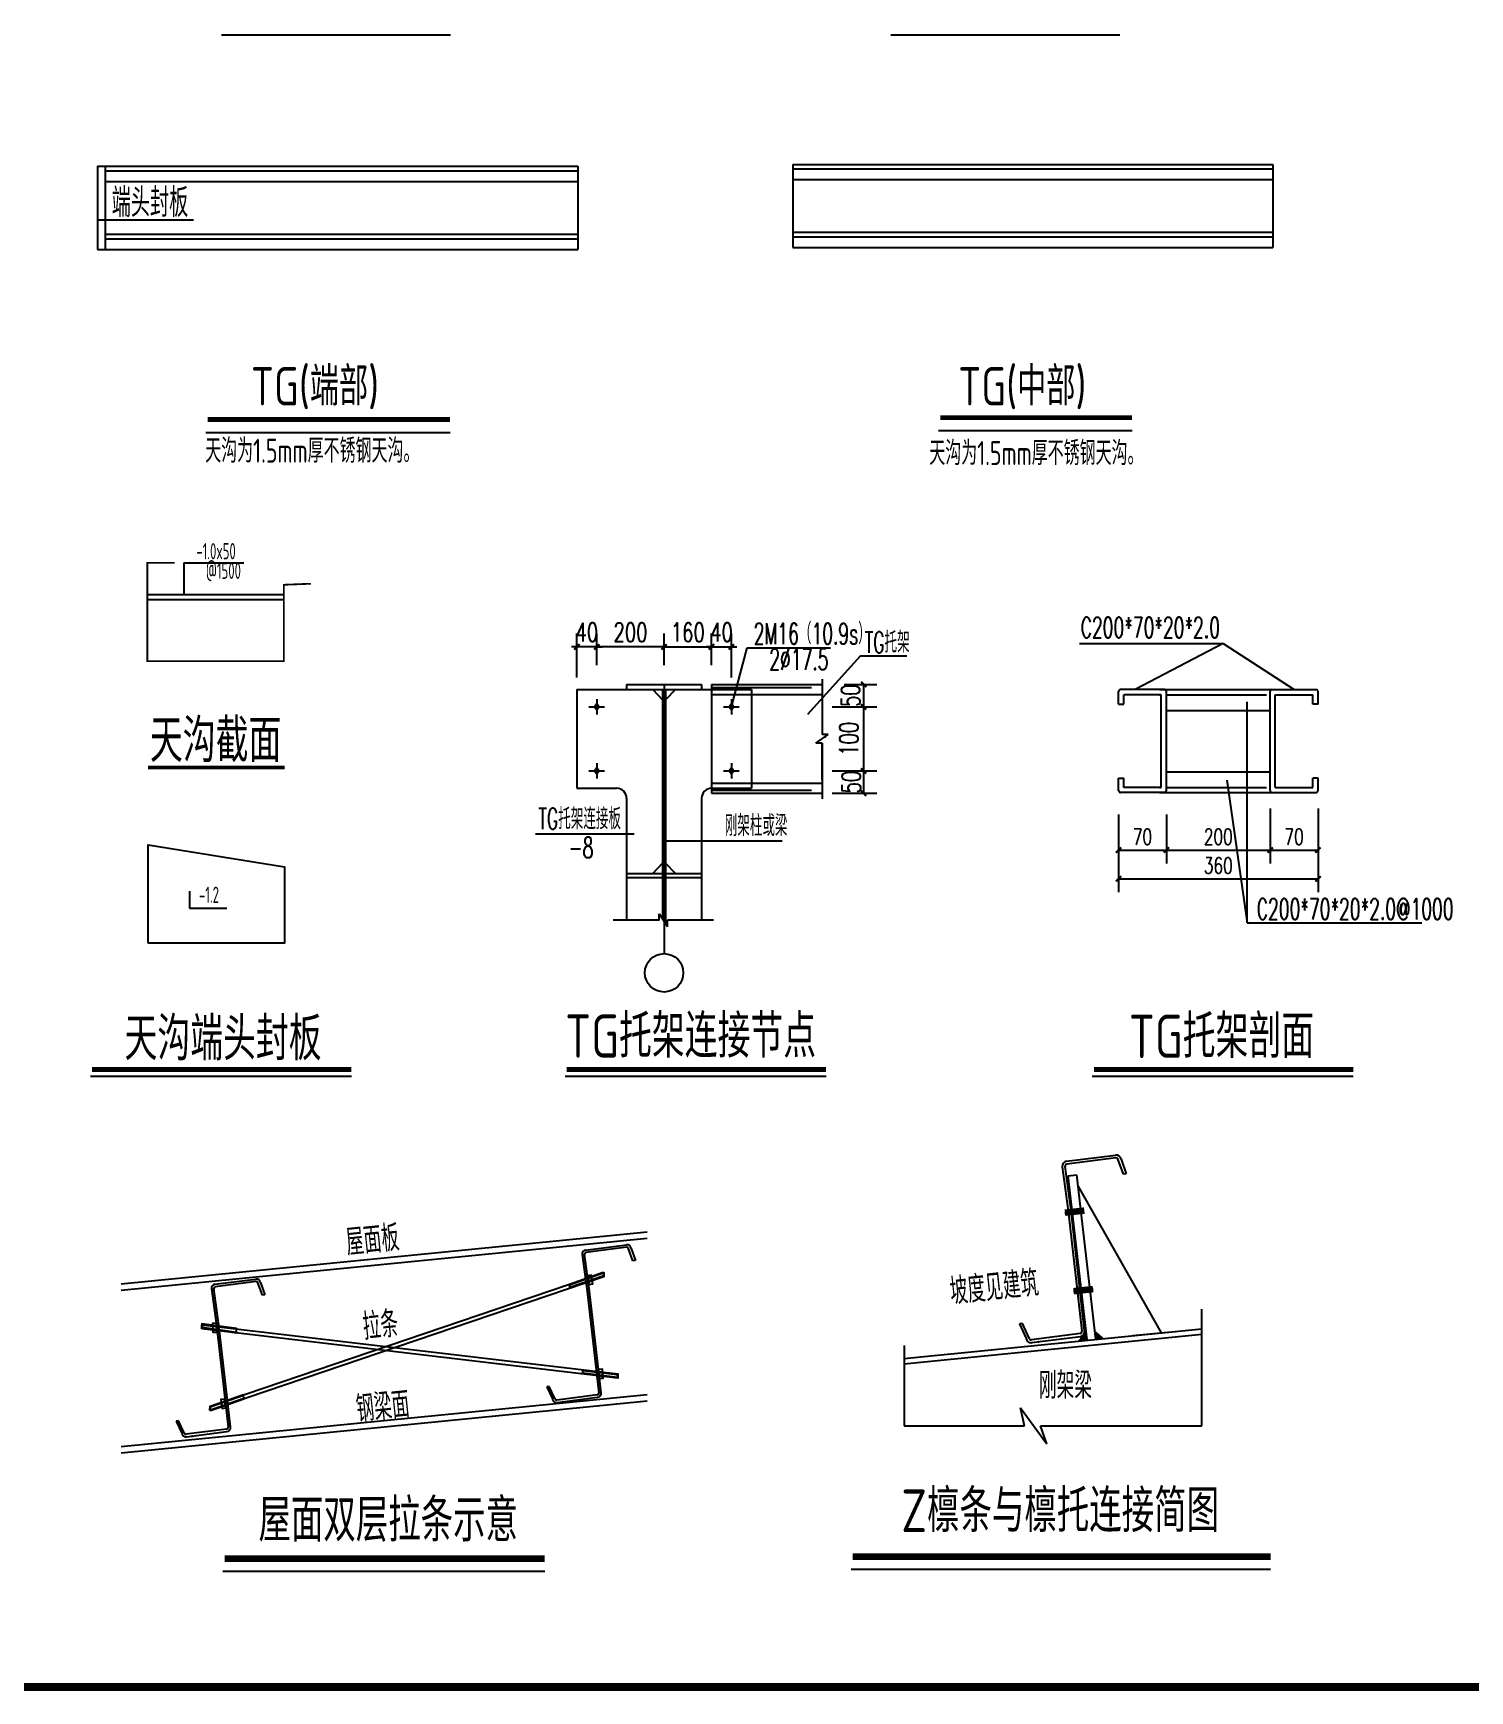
# Model space of a CAD drawing. Extents: x 2025205 to 2402328, y -557483 to 329036.
# Drawn here: x 2106551 to 2133483, y -66921 to -35858 of the extents above; entities that cross this region are included whole.
import ezdxf
from ezdxf.enums import TextEntityAlignment as Align

# ---------------------------------------------------------------- set-up
doc = ezdxf.new("R2010")
doc.units = 0
doc.header["$LTSCALE"] = 1500
doc.header["$MEASUREMENT"] = 0
doc.linetypes.add('DASH', pattern=[0.35, 0.25, -0.1])
for name, color, linetype in [('11', 3, 'Continuous'), ('ADIM', 3, 'Continuous'), ('AXIS', 3, 'Continuous'), ('BIAOZHU', 4, 'Continuous'), ('DIM1', 3, 'Continuous'), ('GJ', 4, 'Continuous'), ('GRIDDIM', 253, 'Continuous'), ('INTEGRATED', 51, 'Continuous'), ('LT', 4, 'Continuous'), ('PUB_DIM', 3, 'Continuous'), ('PUB_TITLE', 4, 'Continuous'), ('TEXT', 7, 'Continuous'), ('THIN', 7, 'Continuous'), ('尺寸线', 7, 'Continuous'), ('支撑', 130, 'Continuous'), ('文字', 7, 'Continuous'), ('标注', 7, 'Continuous'), ('结构', 7, 'Continuous')]:
    doc.layers.add(name, color=color, linetype=linetype)
doc.layers.add('PUB_WINDW', color=7, linetype='Continuous', plot=False)
doc.layers.add('轮廓线', color=3, linetype='Continuous', lineweight=9)
doc.styles.add('_HZTXT', font='txt.shx', dxfattribs={"width": 0.8, "bigfont": 'hztxt.shx'})
doc.styles.add('_TCH_DIM_T3', font='SIMPLEX.shx', dxfattribs={"width": 0.705882, "bigfont": 'GBCBIG.shx'})
doc.styles.get("Standard").update_dxf_attribs({"font": 'TSSDENG', "width": 0.7, "bigfont": 'TSSDCHN'})
doc.styles.add('TSSD_DIMENSION', font='tssdeng.shx', dxfattribs={"width": 0.8, "bigfont": 'tssdchn.shx'})
doc.styles.add('TSSD_NORM', font='romans.shx', dxfattribs={"width": 0.7, "bigfont": 'hzdx.shx'})
doc.styles.add('TSSD_REIN', font='TSSDENG', dxfattribs={"width": 0.8, "bigfont": 'TSSDCHN'})
doc.dimstyles.new('_TCH_ARCH&&100', dxfattribs={"dimtxt": 297.5, "dimasz": 100, "dimexe": 250, "dimexo": 300, "dimgap": 100, "dimtad": 1, "dimdec": 0, "dimzin": 0, "dimdsep": 46, "dimtxsty": '_TCH_DIM_T3', "dimblk": 'ARCHTICK', "dimcen": 0.09, "dimclrt": 7, "dimazin": 2, "dimtfac": 1, "dimtdec": 0, "dimtix": 1, "dimtmove": 2, "dimatfit": 3, "dimfxl": 1, "dimtolj": 1, "dimtzin": 0, "dimarcsym": 0})

# ---------------------------------------------------------------- blocks, each defined once
blk = doc.blocks.new('_ArchTick')
at = {"color": 0, "linetype": 'ByBlock', "const_width": 0.4}
blk.add_lwpolyline([(-0.5, -0.5), (0.5, 0.5)], dxfattribs=at)
blk = doc.blocks.new('*D251')
at = {"layer": 'Defpoints', "color": 0, "transparency": 16777216}
for p in [(2121169, -48482), (2121169, -49682), (2122119, -49682)]:
    blk.add_point(p, dxfattribs=at)
at = {"layer": 'PUB_DIM', "color": 0, "lineweight": -2, "transparency": 16777216}
for p, q in [((2121529, -48482), (2122369, -48482)), ((2122119, -48482), (2122119, -49682)), ((2121529, -49682), (2122369, -49682))]:
    blk.add_line(p, q, dxfattribs=at)
at = {"layer": 'PUB_DIM', "color": 0, "lineweight": -2, "transparency": 16777216, "xscale": 100, "yscale": 100, "zscale": 100}
for p, rotation in [((2122119, -48482), 90), ((2122119, -49682), 270)]:
    blk.add_blockref('_ArchTick', p, dxfattribs=dict(at, rotation=rotation))
at = {"layer": 'PUB_DIM', "color": 7, "transparency": 16777216, "insert": (2121844, -49082), "char_height": 350, "attachment_point": 5, "rotation": 90, "style": '_TCH_DIM_T3'}
blk.add_mtext('\\A1;100', dxfattribs=at)
blk = doc.blocks.new('*D252')
at = {"layer": 'Defpoints', "color": 0, "transparency": 16777216}
for p in [(2121169, -49682), (2121169, -50102), (2122119, -50102)]:
    blk.add_point(p, dxfattribs=at)
at = {"layer": 'PUB_DIM', "color": 0, "lineweight": -2, "transparency": 16777216}
for p, q in [((2121529, -49682), (2122369, -49682)), ((2122119, -49682), (2122119, -50102)), ((2121529, -50102), (2122369, -50102))]:
    blk.add_line(p, q, dxfattribs=at)
at = {"layer": 'PUB_DIM', "color": 0, "lineweight": -2, "transparency": 16777216, "xscale": 100, "yscale": 100, "zscale": 100}
for p, rotation in [((2122119, -49682), 90), ((2122119, -50102), 270)]:
    blk.add_blockref('_ArchTick', p, dxfattribs=dict(at, rotation=rotation))
at = {"layer": 'PUB_DIM', "color": 7, "transparency": 16777216, "insert": (2121888, -49892), "char_height": 350, "attachment_point": 5, "rotation": 90, "style": '_TCH_DIM_T3'}
blk.add_mtext('\\A1;50', dxfattribs=at)
blk = doc.blocks.new('*D253')
at = {"layer": 'Defpoints', "color": 0, "transparency": 16777216}
for p in [(2121393, -48062), (2121169, -48482), (2122119, -48482)]:
    blk.add_point(p, dxfattribs=at)
at = {"layer": 'PUB_DIM', "color": 0, "lineweight": -2, "transparency": 16777216}
for p, q in [((2121753, -48062), (2122369, -48062)), ((2122119, -48062), (2122119, -48482)), ((2121529, -48482), (2122369, -48482))]:
    blk.add_line(p, q, dxfattribs=at)
at = {"layer": 'PUB_DIM', "color": 0, "lineweight": -2, "transparency": 16777216, "xscale": 100, "yscale": 100, "zscale": 100}
for p, rotation in [((2122119, -48062), 90), ((2122119, -48482), 270)]:
    blk.add_blockref('_ArchTick', p, dxfattribs=dict(at, rotation=rotation))
at = {"layer": 'PUB_DIM', "color": 7, "transparency": 16777216, "insert": (2121874, -48272), "char_height": 350, "attachment_point": 5, "rotation": 90, "style": '_TCH_DIM_T3'}
blk.add_mtext('\\A1;50', dxfattribs=at)
blk = doc.blocks.new('*D254')
at = {"layer": 'Defpoints', "color": 0, "transparency": 16777216}
for p in [(2117117, -47359), (2117117, -48062), (2118379, -48062)]:
    blk.add_point(p, dxfattribs=at)
at = {"layer": 'PUB_DIM', "color": 0, "lineweight": -2, "transparency": 16777216}
for p, q in [((2117117, -47702), (2117117, -47109)), ((2118379, -47702), (2118379, -47109)), ((2118379, -47359), (2117117, -47359))]:
    blk.add_line(p, q, dxfattribs=at)
at = {"layer": 'PUB_DIM', "color": 0, "lineweight": -2, "transparency": 16777216, "xscale": 100, "yscale": 100, "zscale": 100, "rotation": 180}
blk.add_blockref('_ArchTick', (2117117, -47359), dxfattribs=at)
at = {"layer": 'PUB_DIM', "color": 0, "lineweight": -2, "transparency": 16777216, "xscale": 100, "yscale": 100, "zscale": 100}
blk.add_blockref('_ArchTick', (2118379, -47359), dxfattribs=at)
at = {"layer": 'PUB_DIM', "color": 7, "transparency": 16777216, "insert": (2117748, -47084), "char_height": 350, "attachment_point": 5, "style": '_TCH_DIM_T3'}
blk.add_mtext('\\A1;200', dxfattribs=at)
blk = doc.blocks.new('*D255')
at = {"layer": 'Defpoints', "color": 0, "transparency": 16777216}
for p in [(2119268, -47359), (2118379, -48062), (2119268, -48062)]:
    blk.add_point(p, dxfattribs=at)
at = {"layer": 'PUB_DIM', "color": 0, "lineweight": -2, "transparency": 16777216}
for p, q in [((2118379, -47702), (2118379, -47109)), ((2119268, -47702), (2119268, -47109)), ((2118379, -47359), (2119268, -47359))]:
    blk.add_line(p, q, dxfattribs=at)
at = {"layer": 'PUB_DIM', "color": 0, "lineweight": -2, "transparency": 16777216, "xscale": 100, "yscale": 100, "zscale": 100, "rotation": 180}
blk.add_blockref('_ArchTick', (2118379, -47359), dxfattribs=at)
at = {"layer": 'PUB_DIM', "color": 0, "lineweight": -2, "transparency": 16777216, "xscale": 100, "yscale": 100, "zscale": 100}
blk.add_blockref('_ArchTick', (2119268, -47359), dxfattribs=at)
at = {"layer": 'PUB_DIM', "color": 7, "transparency": 16777216, "insert": (2118823, -47084), "char_height": 350, "attachment_point": 5, "style": '_TCH_DIM_T3'}
blk.add_mtext('\\A1;160', dxfattribs=at)
blk = doc.blocks.new('*D229')
at = {"layer": 'Defpoints', "color": 0, "transparency": 16777216}
for p in [(2119641, -47358), (2119268, -48062), (2119641, -48295)]:
    blk.add_point(p, dxfattribs=at)
at = {"layer": 'PUB_DIM', "color": 0, "lineweight": -2, "transparency": 16777216}
for p, q in [((2119268, -47702), (2119268, -47108)), ((2119641, -47935), (2119641, -47108)), ((2119268, -47358), (2119168, -47358)), ((2119268, -47358), (2119641, -47358)), ((2119641, -47358), (2119741, -47358))]:
    blk.add_line(p, q, dxfattribs=at)
at = {"layer": 'PUB_DIM', "color": 0, "lineweight": -2, "transparency": 16777216, "xscale": 100, "yscale": 100, "zscale": 100}
blk.add_blockref('_ArchTick', (2119268, -47358), dxfattribs=at)
at = {"layer": 'PUB_DIM', "color": 0, "lineweight": -2, "transparency": 16777216, "xscale": 100, "yscale": 100, "zscale": 100, "rotation": 180}
blk.add_blockref('_ArchTick', (2119641, -47358), dxfattribs=at)
at = {"layer": 'PUB_DIM', "color": 7, "transparency": 16777216, "insert": (2119455, -47083), "char_height": 350, "attachment_point": 5, "style": '_TCH_DIM_T3'}
blk.add_mtext('\\A1;40', dxfattribs=at)
blk = doc.blocks.new('*D230')
at = {"layer": 'Defpoints', "color": 0, "transparency": 16777216}
for p in [(2116743, -47358), (2117117, -48062), (2116743, -48295)]:
    blk.add_point(p, dxfattribs=at)
at = {"layer": 'PUB_DIM', "color": 0, "lineweight": -2, "transparency": 16777216}
for p, q in [((2116743, -47935), (2116743, -47108)), ((2117117, -47702), (2117117, -47108)), ((2116743, -47358), (2116643, -47358)), ((2117117, -47358), (2116743, -47358)), ((2117117, -47358), (2117217, -47358))]:
    blk.add_line(p, q, dxfattribs=at)
at = {"layer": 'PUB_DIM', "color": 0, "lineweight": -2, "transparency": 16777216, "xscale": 100, "yscale": 100, "zscale": 100}
blk.add_blockref('_ArchTick', (2116743, -47358), dxfattribs=at)
at = {"layer": 'PUB_DIM', "color": 0, "lineweight": -2, "transparency": 16777216, "xscale": 100, "yscale": 100, "zscale": 100, "rotation": 180}
blk.add_blockref('_ArchTick', (2117117, -47358), dxfattribs=at)
at = {"layer": 'PUB_DIM', "color": 7, "transparency": 16777216, "insert": (2116930, -47083), "char_height": 350, "attachment_point": 5, "style": '_TCH_DIM_T3'}
blk.add_mtext('\\A1;40', dxfattribs=at)
blk = doc.blocks.new('*D231')
at = {"layer": 'Defpoints', "color": 0, "transparency": 16777216}
for p in [(2126897, -50202), (2127795, -50202), (2127795, -51166)]:
    blk.add_point(p, dxfattribs=at)
at = {"layer": 'PUB_DIM', "color": 0, "lineweight": -2, "transparency": 16777216}
for p, q in [((2126897, -50502), (2126897, -51416)), ((2127795, -50502), (2127795, -51416)), ((2126897, -51166), (2127795, -51166))]:
    blk.add_line(p, q, dxfattribs=at)
at = {"layer": 'PUB_DIM', "color": 0, "lineweight": -2, "transparency": 16777216, "xscale": 100, "yscale": 100, "zscale": 100, "rotation": 180}
blk.add_blockref('_ArchTick', (2126897, -51166), dxfattribs=at)
at = {"layer": 'PUB_DIM', "color": 0, "lineweight": -2, "transparency": 16777216, "xscale": 100, "yscale": 100, "zscale": 100}
blk.add_blockref('_ArchTick', (2127795, -51166), dxfattribs=at)
at = {"layer": 'PUB_DIM', "color": 7, "transparency": 16777216, "insert": (2127346, -50917), "char_height": 297.5, "attachment_point": 5, "style": '_TCH_DIM_T3'}
blk.add_mtext('\\A1;70', dxfattribs=at)
blk = doc.blocks.new('*D232')
at = {"layer": 'Defpoints', "color": 0, "transparency": 16777216}
for p in [(2126897, -50202), (2130637, -50089), (2130637, -51705)]:
    blk.add_point(p, dxfattribs=at)
at = {"layer": 'PUB_DIM', "color": 0, "lineweight": -2, "transparency": 16777216}
for p, q in [((2126897, -50502), (2126897, -51955)), ((2130637, -50389), (2130637, -51955)), ((2126897, -51705), (2130637, -51705))]:
    blk.add_line(p, q, dxfattribs=at)
at = {"layer": 'PUB_DIM', "color": 0, "lineweight": -2, "transparency": 16777216, "xscale": 100, "yscale": 100, "zscale": 100, "rotation": 180}
blk.add_blockref('_ArchTick', (2126897, -51705), dxfattribs=at)
at = {"layer": 'PUB_DIM', "color": 0, "lineweight": -2, "transparency": 16777216, "xscale": 100, "yscale": 100, "zscale": 100}
blk.add_blockref('_ArchTick', (2130637, -51705), dxfattribs=at)
at = {"layer": 'PUB_DIM', "color": 7, "transparency": 16777216, "insert": (2128767, -51457), "char_height": 297.5, "attachment_point": 5, "style": '_TCH_DIM_T3'}
blk.add_mtext('\\A1;360', dxfattribs=at)
blk = doc.blocks.new('*D233')
at = {"layer": 'Defpoints', "color": 0, "transparency": 16777216}
for p in [(2129739, -50089), (2130637, -50089), (2130637, -51166)]:
    blk.add_point(p, dxfattribs=at)
at = {"layer": 'PUB_DIM', "color": 0, "lineweight": -2, "transparency": 16777216}
for p, q in [((2129739, -50389), (2129739, -51416)), ((2130637, -50389), (2130637, -51416)), ((2129739, -51166), (2130637, -51166))]:
    blk.add_line(p, q, dxfattribs=at)
at = {"layer": 'PUB_DIM', "color": 0, "lineweight": -2, "transparency": 16777216, "xscale": 100, "yscale": 100, "zscale": 100, "rotation": 180}
blk.add_blockref('_ArchTick', (2129739, -51166), dxfattribs=at)
at = {"layer": 'PUB_DIM', "color": 0, "lineweight": -2, "transparency": 16777216, "xscale": 100, "yscale": 100, "zscale": 100}
blk.add_blockref('_ArchTick', (2130637, -51166), dxfattribs=at)
at = {"layer": 'PUB_DIM', "color": 7, "transparency": 16777216, "insert": (2130188, -50917), "char_height": 297.5, "attachment_point": 5, "style": '_TCH_DIM_T3'}
blk.add_mtext('\\A1;70', dxfattribs=at)
blk = doc.blocks.new('*D234')
at = {"layer": 'Defpoints', "color": 0, "transparency": 16777216}
for p in [(2127795, -50202), (2129739, -50089), (2129739, -51166)]:
    blk.add_point(p, dxfattribs=at)
at = {"layer": 'PUB_DIM', "color": 0, "lineweight": -2, "transparency": 16777216}
for p, q in [((2127795, -50502), (2127795, -51416)), ((2129739, -50389), (2129739, -51416)), ((2127795, -51166), (2129739, -51166))]:
    blk.add_line(p, q, dxfattribs=at)
at = {"layer": 'PUB_DIM', "color": 0, "lineweight": -2, "transparency": 16777216, "xscale": 100, "yscale": 100, "zscale": 100, "rotation": 180}
blk.add_blockref('_ArchTick', (2127795, -51166), dxfattribs=at)
at = {"layer": 'PUB_DIM', "color": 0, "lineweight": -2, "transparency": 16777216, "xscale": 100, "yscale": 100, "zscale": 100}
blk.add_blockref('_ArchTick', (2129739, -51166), dxfattribs=at)
at = {"layer": 'PUB_DIM', "color": 7, "transparency": 16777216, "insert": (2128767, -50917), "char_height": 297.5, "attachment_point": 5, "style": '_TCH_DIM_T3'}
blk.add_mtext('\\A1;200', dxfattribs=at)

msp = doc.modelspace()

# ---------------------------------------------------------------- linework, layer by layer
for p, q in [((2107759.6, -38352.9), (2116759.2, -38352.9)), ((2107759.6, -38352.9), (2107759.6, -39909.7)), ((2107902.2, -38352.9), (2107902.2, -39909.7)), ((2107902.2, -38438.4), (2116759.2, -38438.4)), ((2116759.2, -38352.9), (2116759.2, -39909.7)), ((2120792.2, -38316.9), (2129791.8, -38316.9)), ((2120792.2, -38316.9), (2120792.2, -39873.7)), ((2120792.2, -38402.4), (2129791.8, -38402.4)), ((2129791.8, -38316.9), (2129791.8, -39873.7)), ((2107902.2, -38638), (2116759.2, -38638)), ((2120792.2, -38602), (2129791.8, -38602)), ((2107759.6, -39357.2), (2109555, -39357.2)), ((2107902.2, -39624.6), (2116759.2, -39624.6)), ((2107902.2, -39710.2), (2116759.2, -39710.2)), ((2120792.2, -39588.6), (2129791.8, -39588.6)), ((2120792.2, -39674.2), (2129791.8, -39674.2)), ((2107759.6, -39909.7), (2116759.2, -39909.7)), ((2120792.2, -39873.7), (2129791.8, -39873.7)), ((2109375.3, -45780.7), (2109375.3, -46382)), ((2118350.9, -50991.5), (2120593.1, -50991.5))]:
    msp.add_line(p, q)
at = {"color": 0, "linetype": 'Continuous', "ltscale": 50}
msp.add_line((2109375.3, -45780.7), (2110502.9, -45780.7), dxfattribs=at)
at = {"linetype": 'ByBlock'}
for p, q in [((2109480.2, -51934.8), (2109480.2, -52253.9)), ((2109480.2, -52253.9), (2110179.5, -52253.9))]:
    msp.add_line(p, q, dxfattribs=at)
at = {"color": 0}
msp.add_line((2126134.1, -57457), (2127695.8, -60212.5), dxfattribs=at)
at = {"color": 7, "linetype": 'ByBlock'}
msp.add_line((2127167.8, -60265.3), (2127816.1, -60200.5), dxfattribs=at)
at = {"const_width": 33.7}
msp.add_lwpolyline([(2111756.8, -46175.3), (2111249.8, -46194.9), (2111249.8, -47626.4), (2108691.4, -47626.4), (2108691.4, -45783), (2109204.4, -45783)], dxfattribs=at)
msp.add_lwpolyline([(2108707, -52910.4), (2108707, -51066.9), (2111265.4, -51478.8), (2111265.4, -52910.4), (2108707, -52910.4)])
at = {"layer": '11', "color": 7}
for p, q in [((2109790.1, -43339), (2114368.2, -43339)), ((2123524.9, -43306.3), (2127152.3, -43306.3)), ((2107623.7, -55403.6), (2112517.4, -55403.6)), ((2116521.7, -55403.6), (2121415.4, -55403.6)), ((2126402.8, -55403.6), (2131296.6, -55403.6)), ((2110106.8, -64680.6), (2116140.9, -64680.6)), ((2121883.6, -64641.8), (2129746.5, -64641.8))]:
    msp.add_line(p, q, dxfattribs=at)
for points, const_width in [([(2109822.8, -43097), (2114368.2, -43097)], 90), ([(2123557.6, -43064.3), (2127152.3, -43064.3)], 90), ([(2107656.4, -55277.8), (2112517.4, -55277.8)], 90), ([(2116554.4, -55277.8), (2121415.4, -55277.8)], 90), ([(2126435.5, -55277.8), (2131296.6, -55277.8)], 90), ([(2110138.6, -64445.4), (2116140.9, -64445.4)], 127.9), ([(2121915.4, -64406.7), (2129746.5, -64406.7)], 127.9)]:
    msp.add_lwpolyline(points, dxfattribs=dict(at, const_width=const_width))
at = {"layer": 'ADIM'}
for p, q in [((2122056.4, -47532.8), (2121064, -48623.7)), ((2122926.3, -47532.8), (2122056.4, -47532.8)), ((2117116.6, -48339.5), (2117116.6, -48624.3)), ((2119641.2, -48339.5), (2119641.2, -48624.3)), ((2116970.5, -48481.9), (2117262.6, -48481.9)), ((2119495.1, -48481.9), (2119787.2, -48481.9)), ((2116970.5, -49681.7), (2117262.6, -49681.7)), ((2117116.6, -49539.3), (2117116.6, -49824.1)), ((2119495.1, -49681.7), (2119787.2, -49681.7)), ((2119641.2, -49539.3), (2119641.2, -49824.1)), ((2117819.4, -50869.7), (2115970.8, -50869.7)), ((2118378.9, -52725.8), (2118378.9, -53106.8))]:
    msp.add_line(p, q, dxfattribs=at)
msp.add_circle((2118378.9, -53466.8), 360, dxfattribs=at)
at = {"layer": 'AXIS', "ltscale": 5}
msp.add_line((2118378.9, -48062), (2118378.9, -53090.8), dxfattribs=at)
at = {"layer": 'DIM1', "color": 7}
for p, q in [((2128457.8, -61954.7), (2128457.8, -59772.3)), ((2122876.1, -60449.3), (2122876.1, -61954.7)), ((2125060.4, -61616), (2125550, -62293.4)), ((2125135.7, -61954.7), (2125060.4, -61616)), ((2122876.1, -61954.7), (2125135.7, -61954.7)), ((2125437, -61954.7), (2128457.8, -61954.7)), ((2125550, -62293.4), (2125437, -61954.7))]:
    msp.add_line(p, q, dxfattribs=at)
for points in [[(2126288.6, -60184.2), (2126310.4, -60353.4), (2126120.9, -60377.7)], [(2126440.4, -60155.1), (2126463, -60331.6), (2126619.9, -60311.5)]]:
    msp.add_solid(points, dxfattribs=at)
at = {"layer": 'GJ', "color": 7}
for p, q in [((2125954.2, -57273.3), (2126110.6, -57253.2)), ((2126308.9, -60342.2), (2125954.2, -57273.3)), ((2126110.6, -57253.2), (2126465.7, -60332.8)), ((2108199.5, -59293.2), (2118062.8, -58320.7)), ((2108199.5, -59413.4), (2118062.8, -58440.8)), ((2122876.1, -60694.5), (2128457.8, -60136.3)), ((2122876.1, -60793.2), (2128457.8, -60235.1)), ((2108199.5, -62341.6), (2118062.8, -61369.1)), ((2108199.5, -62461.8), (2118062.8, -61489.3))]:
    msp.add_line(p, q, dxfattribs=at)
at = {"layer": 'GRIDDIM', "const_width": 67.5}
msp.add_lwpolyline([(2108704.9, -49618.4), (2111266.9, -49618.4)], dxfattribs=at)
at = {"layer": 'INTEGRATED'}
for points in [[(2109865.4, -61665), (2109866.5, -61586.3), (2117247.1, -59084.9), (2117246, -59163.6)], [(2109713.1, -60139.4), (2109714.2, -60060.7), (2117512.7, -60982.7), (2117511.7, -61061.4)]]:
    msp.add_lwpolyline(points, close=True, dxfattribs=at)
at = {"layer": 'INTEGRATED', "color": 150}
for points in [[(2117234.9, -59077.7), (2117249.1, -59155.1), (2116616.4, -59377), (2116602.2, -59299.5)], [(2117237.2, -59090.6), (2117246.7, -59142.2), (2116614, -59364.1), (2116604.6, -59312.4)], [(2116941, -59146.9), (2116970.9, -59309.8), (2117043.6, -59296.5), (2117013.7, -59133.6)], [(2110364.3, -60210.5), (2110361.4, -60131.9), (2109715.9, -60042.7), (2109718.8, -60121.4)], [(2110363.8, -60197.4), (2110361.9, -60145), (2109716.4, -60055.8), (2109718.3, -60108.3)], [(2109993.4, -60198.9), (2109987.3, -60033.4), (2109913.4, -60036.1), (2109919.5, -60201.6)], [(2117500, -60983.1), (2117504.3, -61061.7), (2116856.5, -60981.6), (2116852.2, -60903)], [(2117500.8, -60996.2), (2117503.6, -61048.6), (2116855.8, -60968.5), (2116852.9, -60916.1)], [(2117150.9, -60898.7), (2117159.8, -61064.1), (2117233.6, -61060.1), (2117224.7, -60894.7)], [(2110503.4, -61449.6), (2110491.9, -61371.7), (2109866.5, -61591.5), (2109878, -61669.3)], [(2110501.4, -61436.6), (2110493.8, -61384.7), (2109868.4, -61604.4), (2109876.1, -61656.4)], [(2110164.6, -61616.9), (2110140.5, -61453), (2110067.4, -61463.7), (2110091.5, -61627.6)]]:
    msp.add_lwpolyline(points, close=True, dxfattribs=at)
at = {"layer": 'LT'}
for p, q in [((2125843.5, -57101.2), (2125956.1, -57927.3)), ((2126010.4, -57917.6), (2125898.2, -57094.2)), ((2125923, -56998.3), (2126841.7, -56881.3)), ((2126848.7, -56936), (2125930, -57053.1)), ((2126987.8, -57241.5), (2126889.9, -56967.8)), ((2126944.6, -56960.8), (2127042.5, -57234.4)), ((2127042.5, -57234.4), (2126987.8, -57241.5)), ((2125956.1, -57927.3), (2126207.4, -60183.9)), ((2126262.2, -60176.9), (2126010.8, -57920.2)), ((2116907.8, -58661.3), (2117673.4, -58563.8)), ((2117679.2, -58609.4), (2116913.7, -58706.9)), ((2117795.2, -58863.9), (2117713.5, -58635.9)), ((2117759.2, -58630), (2117840.8, -58858.1)), ((2116841.5, -58747.1), (2116935.4, -59435.4)), ((2116980.7, -59427.4), (2116887.1, -58741.2)), ((2117840.8, -58858.1), (2117795.2, -58863.9)), ((2109959.9, -59303.7), (2110725.5, -59206.2)), ((2110731.4, -59251.8), (2109965.8, -59349.3)), ((2110847.3, -59506.3), (2110765.7, -59278.3)), ((2110811.3, -59272.5), (2110892.9, -59500.5)), ((2109893.7, -59389.5), (2109987.5, -60077.8)), ((2110032.8, -60069.8), (2109939.3, -59383.6)), ((2110892.9, -59500.5), (2110847.3, -59506.3)), ((2116935.4, -59435.4), (2117152.4, -61340.2)), ((2117198, -61334.3), (2116981, -59429.6)), ((2109987.5, -60077.8), (2110204.6, -61982.6)), ((2110250.2, -61976.7), (2110033.1, -60072)), ((2125096.5, -60036.7), (2125041.8, -60043.7)), ((2125041.8, -60043.7), (2125167.6, -60317.3)), ((2125222.4, -60310.3), (2125096.5, -60036.7)), ((2126175.6, -60225.1), (2125263.5, -60342.1)), ((2125270.6, -60396.8), (2126182.7, -60279.8)), ((2116226.7, -61217.5), (2116181.1, -61223.3)), ((2116181.1, -61223.3), (2116285.9, -61451.3)), ((2116331.6, -61445.5), (2116226.7, -61217.5)), ((2117125.9, -61374.5), (2116365.9, -61472)), ((2116371.7, -61517.6), (2117131.8, -61420.1)), ((2109278.8, -61859.9), (2109233.2, -61865.7)), ((2109233.2, -61865.7), (2109338.1, -62093.8)), ((2109383.7, -62087.9), (2109278.8, -61859.9)), ((2110178.1, -62016.9), (2109418, -62114.4)), ((2109423.8, -62160), (2110183.9, -62062.5))]:
    msp.add_line(p, q, dxfattribs=at)
for centre, radius, start, end in [((2125934.7, -57089.5), 92, 97.31106, 187.31106), ((2125934.7, -57089.5), 36.8, 97.31106, 187.31106), ((2126853.4, -56972.5), 92, 7.31106, 97.31106), ((2126853.4, -56972.5), 36.8, 7.31106, 97.31106), ((2116917.6, -58737.3), 76.6, 97.31106, 187.31106), ((2116917.6, -58737.3), 30.7, 97.31106, 187.31106), ((2117683.1, -58639.8), 76.6, 7.31106, 97.31106), ((2117683.1, -58639.8), 30.7, 7.31106, 97.31106), ((2109969.7, -59379.7), 76.6, 97.31106, 187.31106), ((2110735.3, -59282.2), 76.6, 7.31106, 97.31106), ((2110735.3, -59282.2), 30.7, 7.31106, 97.31106), ((2109969.7, -59379.7), 30.7, 97.31106, 187.31106), ((2126171, -60188.6), 36.8, 277.31106, 7.31106), ((2126171, -60188.6), 92, 277.31106, 7.31106), ((2125258.9, -60305.6), 92, 187.31106, 277.31106), ((2125258.9, -60305.6), 36.8, 187.31106, 277.31106), ((2116362, -61441.6), 76.6, 187.31106, 277.31106), ((2116362, -61441.6), 30.7, 187.31106, 277.31106), ((2117122, -61344.1), 30.7, 277.31106, 7.31106), ((2117122, -61344.1), 76.6, 277.31106, 7.31106), ((2109414.1, -62084), 76.6, 187.31106, 277.31106), ((2109414.1, -62084), 30.7, 187.31106, 277.31106), ((2110174.2, -61986.5), 30.7, 277.31106, 7.31106), ((2110174.2, -61986.5), 76.6, 277.31106, 7.31106)]:
    msp.add_arc(centre, radius, start, end, dxfattribs=at)
for p in [(2125399.6, -60380.3), (2116479.2, -61503.8), (2109531.4, -62146.2)]:
    msp.add_point(p, dxfattribs=at)
at = {"layer": 'PUB_TITLE', "linetype": 'ByBlock', "const_width": 150}
msp.add_lwpolyline([(2069977.3, -66846.5), (2176177.3, -66846.5), (2176177.3, -6846.5), (2069977.3, -6846.5)], close=True, dxfattribs=at)
at = {"layer": 'PUB_WINDW'}
for p, q in [((2111249.8, -46382), (2108691.4, -46382)), ((2111249.8, -46475.3), (2108691.4, -46475.3))]:
    msp.add_line(p, q, dxfattribs=at)
at = {"layer": 'THIN'}
for p, q in [((2117676.4, -48062), (2119081.3, -48062)), ((2117676.4, -48062), (2117676.4, -48155.3)), ((2119081.3, -48062), (2119081.3, -48155.3)), ((2119267.9, -48062), (2119267.9, -50101.6)), ((2119267.9, -48062), (2121338.9, -48062)), ((2121338.9, -47960.7), (2121338.9, -49002.2)), ((2116743.3, -48155.3), (2119267.9, -48155.3)), ((2116743.3, -48155.3), (2116743.3, -50008.3)), ((2118168, -48155.3), (2118350.9, -48350.8)), ((2118350.9, -48155.3), (2118350.9, -52460.1)), ((2118589.7, -48155.3), (2118406.9, -48350.8)), ((2118406.9, -48155.3), (2118406.9, -52542.4)), ((2119267.9, -48253.8), (2121338.9, -48253.8)), ((2126897.2, -48429.7), (2126897.2, -48197.8)), ((2126897.2, -48429.7), (2126994.4, -48429.7)), ((2127756.1, -48159), (2126936.1, -48159)), ((2127697.8, -48256.2), (2126994.4, -48256.2)), ((2126994.4, -48429.7), (2126994.4, -48256.2)), ((2127667.3, -48159), (2129906.5, -48159)), ((2127667.3, -48256.2), (2127697.8, -48256.2)), ((2127697.8, -49991.3), (2127697.8, -48256.2)), ((2127795, -50049.7), (2127795, -48197.8)), ((2129739, -50049.7), (2129739, -48197.8)), ((2129777.9, -48159), (2130597.9, -48159)), ((2129836.2, -48256.2), (2130539.6, -48256.2)), ((2129836.2, -48256.2), (2129906.5, -48256.2)), ((2129836.2, -49991.3), (2129836.2, -48256.2)), ((2130539.6, -48429.7), (2130539.6, -48256.2)), ((2130636.8, -48429.7), (2130539.6, -48429.7)), ((2130636.8, -48429.7), (2130636.8, -48197.8)), ((2127795, -48547.8), (2129739, -48547.8)), ((2121222, -49161.5), (2121456, -49002.2)), ((2121456, -49002.2), (2121338.9, -49002.2)), ((2121339.1, -49161.5), (2121222, -49161.5)), ((2121338.9, -49841.6), (2121338.9, -49161.5)), ((2121338.9, -49161.5), (2121338.9, -50203)), ((2127795, -49699.7), (2129739, -49699.7)), ((2116743.3, -50008.3), (2117489.8, -50008.3)), ((2119267.9, -49909.9), (2121338.9, -49909.9)), ((2126897.2, -49817.8), (2126994.4, -49817.8)), ((2126897.2, -50049.7), (2126897.2, -49817.8)), ((2126994.4, -49991.3), (2126994.4, -49817.8)), ((2127697.8, -49991.3), (2126994.4, -49991.3)), ((2127667.3, -49991.3), (2127697.8, -49991.3)), ((2129836.2, -49991.3), (2130539.6, -49991.3)), ((2129836.2, -49991.3), (2129906.5, -49991.3)), ((2130539.6, -49991.3), (2130539.6, -49817.8)), ((2130636.8, -49817.8), (2130539.6, -49817.8)), ((2130636.8, -50049.7), (2130636.8, -49817.8)), ((2117676.4, -50195), (2117676.4, -52480)), ((2119081.3, -50195), (2119081.3, -52480)), ((2119267.9, -50101.6), (2121338.9, -50101.6)), ((2127756.1, -50088.5), (2126936.1, -50088.5)), ((2127667.3, -50088.5), (2129906.5, -50088.5)), ((2129777.9, -50088.5), (2130597.9, -50088.5)), ((2118168, -51607.1), (2118350.9, -51411.6)), ((2118589.7, -51607.1), (2118406.9, -51411.6)), ((2117676.4, -51607.1), (2118406.9, -51607.1)), ((2117676.4, -51681.7), (2119081.3, -51681.7)), ((2118406.9, -51607.1), (2119081.3, -51607.1)), ((2118406.9, -51681.7), (2119081.3, -51681.7)), ((2118284.8, -52480), (2117423.3, -52480)), ((2118284.8, -52363.1), (2118444.1, -52597.1)), ((2118284.8, -52480.2), (2118284.8, -52363.1)), ((2118444.1, -52597.1), (2118444.1, -52480)), ((2119305.6, -52480), (2118444.1, -52480))]:
    msp.add_line(p, q, dxfattribs=at)
at = {"layer": 'THIN', "linetype": 'DASH', "ltscale": 5}
for p, q in [((2119267.9, -48118.9), (2121338.9, -48118.9)), ((2119267.9, -48155.3), (2120014.4, -48155.3)), ((2120014.4, -48155.3), (2120014.4, -50008.3)), ((2127795, -48256.2), (2129739, -48256.2)), ((2119267.9, -50008.3), (2120014.4, -50008.3)), ((2127795, -49991.3), (2129739, -49991.3)), ((2119267.9, -50044.8), (2121338.9, -50044.8))]:
    msp.add_line(p, q, dxfattribs=at)
at = {"layer": 'THIN', "elevation": 245.7}
msp.add_lwpolyline([(2123399.7, -60036.1, 0, 73.7, 0), (2123765.7, -59993.1, 0, 0, 0), (2125498.5, -59789.9, 0, 0, 0)], format="xyseb", dxfattribs=at)
at = {"layer": 'THIN'}
for centre, radius, start, end in [((2126936.1, -48197.8), 38.9, 90, 180), ((2127756.1, -48197.8), 38.9, 0, 90), ((2129777.9, -48197.8), 38.9, 90, 180), ((2130597.9, -48197.8), 38.9, 0, 90), ((2117489.8, -50195), 186.6, 0, 90), ((2119267.9, -50195), 186.6, 89.99887, 180.00113), ((2126936.1, -50049.7), 38.9, 180, 270), ((2127756.1, -50049.7), 38.9, 270, 0), ((2129777.9, -50049.7), 38.9, 180, 270), ((2130597.9, -50049.7), 38.9, 270, 0)]:
    msp.add_arc(centre, radius, start, end, dxfattribs=at)
for p in [(2121395.5, -49043.4), (2118402.9, -52536.5)]:
    msp.add_point(p, dxfattribs=at)
for points in [[(2117116.6, -48569.7), (2117184.1, -48481.9), (2117049.1, -48481.9), (2117116.6, -48394.2)], [(2119641.2, -48569.7), (2119708.7, -48481.9), (2119573.7, -48481.9), (2119641.2, -48394.2)], [(2117116.6, -49769.5), (2117184.1, -49681.7), (2117049.1, -49681.7), (2117116.6, -49594)], [(2119641.2, -49769.5), (2119708.7, -49681.7), (2119573.7, -49681.7), (2119641.2, -49594)]]:
    msp.add_solid(points, dxfattribs=at)
at = {"layer": '尺寸线'}
for p, q in [((2119641.2, -48481.9), (2119933.5, -47375.4)), ((2119933.5, -47375.4), (2121499, -47375.4)), ((2126165.1, -47294.2), (2128858.2, -47294.2)), ((2128858.2, -47294.2), (2127207.4, -48159)), ((2128858.2, -47294.2), (2130187.9, -48159)), ((2129307, -52528.4), (2129307, -48390.7)), ((2128925.7, -49856.1), (2129307, -52528.4)), ((2129307, -52528.4), (2132580.1, -52528.4))]:
    msp.add_line(p, q, dxfattribs=at)
at = {"layer": '支撑'}
for p, q in [((2110079.2, -35891.6), (2114372.7, -35891.6)), ((2122626.2, -35891.6), (2126919.7, -35891.6))]:
    msp.add_line(p, q, dxfattribs=at)
at = {"layer": '标注', "color": 6}
for p, q in [((2125892.4, -57961.6), (2126255.9, -57922.3)), ((2126054.9, -59432.8), (2126419.1, -59393.4))]:
    msp.add_line(p, q, dxfattribs=at)
at = {"layer": '结构', "const_width": 122.8}
for points in [[(2125892.4, -57961.6), (2126255.9, -57922.3)], [(2126054.9, -59432.8), (2126419.1, -59393.4)]]:
    msp.add_lwpolyline(points, dxfattribs=at)
at = {"layer": '轮廓线'}
msp.add_line((2120014.4, -50101.6), (2119267.9, -50101.6), dxfattribs=at)

# ---------------------------------------------------------------- texts
at = {"style": 'TSSD_NORM', "width": 0.7}
msp.add_text('端头封板', height=540, dxfattribs=at).set_placement((2108022.8, -39301.4))
at = {"color": 1, "style": 'TSSD_DIMENSION'}
for s, height, width, p in [('天沟为1.5mm厚不锈钢天沟。', 450, 0.7, (2109776.5, -43907.5)), ('天沟为1.5mm厚不锈钢天沟。', 450, 0.7, (2123349.8, -43952.2)), ('-1.0x50', 303.75, 0.6, (2109610.2, -45717.3)), ('@1500', 303.75, 0.6, (2109788.6, -46084.4)), ('-1.2', 303.75, 0.6, (2109659.8, -52155.6))]:
    msp.add_text(s, height=height, dxfattribs=dict(at, width=width)).set_placement(p)
at = {"layer": '11', "color": 7, "width": 0.8}
for s, height, p in [('TG(端部)', 720, (2110633.2, -42834.9)), ('TG(中部)', 720, (2123891.9, -42834.9)), ('天沟截面', 810, (2108741.2, -49518.5)), ('天沟端头封板', 810, (2108264.3, -55105.3)), ('TG托架连接节点', 810, (2116522.6, -55056.1)), ('TG托架剖面', 810, (2127089.6, -55062))]:
    msp.add_text(s, height=height, dxfattribs=at).set_placement(p)
for s, p in [('屋面双层拉条示意', (2113207.4, -63724.1)), ('Z檩条与檩托连接简图', (2125803.2, -63547.4))]:
    msp.add_text(s, height=800, dxfattribs=at).set_placement(p, align=Align.MIDDLE_CENTER)
at = {"layer": 'BIAOZHU', "color": 0, "style": '_HZTXT', "width": 0.6}
for s, p in [('2M16（10.9s）', (2120058.6, -47305.9)), ('C200*70*20*2.0', (2126187.1, -47191.4)), ('TG托架', (2122137.7, -47468.4)), ('2%%C17.5', (2120350.4, -47789.8)), ('TG托架连接板', (2116021, -50775.9)), ('刚架柱或梁', (2119516.1, -50903.8)), ('-8', (2116590.4, -51313.8)), ('C200*70*20*2.0@1000', (2129487.8, -52464.6))]:
    msp.add_text(s, height=392.04, dxfattribs=at).set_placement(p)
at = {"layer": 'TEXT', "style": 'TSSD_REIN', "width": 0.7}
for s, p in [('屋面板', (2112442.3, -58770.8)), ('拉条', (2112756.6, -60350.4)), ('钢梁面', (2112635.7, -61894.2))]:
    msp.add_text(s, height=500, rotation=5.95777, dxfattribs=at).set_placement(p)
msp.add_text('坡度见建筑', height=500, rotation=5.95777, dxfattribs=at).set_placement((2125431.5, -59667.4, 122.8), align=Align.BOTTOM_RIGHT)
at = {"layer": '文字', "linetype": 'Continuous', "style": 'TSSD_REIN', "width": 0.7}
msp.add_text('刚架梁', height=500, dxfattribs=at).set_placement((2125403.7, -61448.3))

# ---------------------------------------------------------------- dimensions: what is measured, and where the dimension line sits
at = {"layer": 'PUB_DIM'}
for base, p1, p2, text, override, picture, middle in [((2116743.3, -47358.3), (2117116.6, -48061.8), (2116743.3, -48295.3), '40', {"dimtxt": 350, "dimexo": 360}, '*D230', (2116929.9, -47083.3)), ((2117116.6, -47359.1), (2118378.9, -48062), (2117116.6, -48061.8), '200', {"dimtxt": 350, "dimexo": 360}, '*D254', (2117747.7, -47084.1)), ((2119267.9, -47359.1), (2118378.9, -48062), (2119267.9, -48062), '160', {"dimtxt": 350, "dimexe": 250, "dimexo": 360}, '*D255', (2118823.4, -47084.1)), ((2119641.2, -47358.3), (2119267.9, -48061.8), (2119641.2, -48295.3), '40', {"dimtxt": 350, "dimexo": 360}, '*D229', (2119454.5, -47083.3))]:
    dim = msp.add_linear_dim(base=base, p1=p1, p2=p2, text=text, dimstyle='_TCH_ARCH&&100', override=override, dxfattribs=at)
    dim.commit()
    dim.dimension.update_dxf_attribs({"geometry": picture, "text_midpoint": middle})
for base, p1, p2, picture, middle in [((2122119, -48481.9), (2121393.2, -48062), (2121169.1, -48481.9), '*D253', (2121874.1, -48272)), ((2122119, -50101.6), (2121169.1, -49681.7), (2121169.1, -50101.6), '*D252', (2121887.9, -49891.7))]:
    dim = msp.add_linear_dim(base=base, p1=p1, p2=p2, angle=270, text='50', dimstyle='_TCH_ARCH&&100', override={"dimtxt": 350, "dimexo": 360}, dxfattribs=at)
    dim.commit()
    dim.dimension.update_dxf_attribs({"geometry": picture, "text_midpoint": middle, "dimtype": 160})
dim = msp.add_linear_dim(base=(2122119, -49681.7), p1=(2121169.1, -48481.9), p2=(2121169.1, -49681.7), angle=270, text='100', dimstyle='_TCH_ARCH&&100', override={"dimtxt": 350, "dimexo": 360}, dxfattribs=at)
dim.commit()
dim.dimension.update_dxf_attribs({"geometry": '*D251', "text_midpoint": (2121844, -49081.8)})
for base, p1, p2, text, picture, middle in [((2130636.8, -51705.3), (2126897.2, -50201.8), (2130636.8, -50088.5), '360', '*D232', (2128767, -51456.5)), ((2127795, -51166), (2126897.2, -50201.8), (2127795, -50201.8), '70', '*D231', (2127346.1, -50917.3)), ((2129739, -51166), (2127795, -50201.8), (2129739, -50088.5), '200', '*D234', (2128767, -50917.3)), ((2130636.8, -51166), (2129739, -50088.5), (2130636.8, -50088.5), '70', '*D233', (2130187.9, -50917.3))]:
    dim = msp.add_linear_dim(base=base, p1=p1, p2=p2, text=text, dimstyle='_TCH_ARCH&&100', dxfattribs=at)
    dim.commit()
    dim.dimension.update_dxf_attribs({"geometry": picture, "text_midpoint": middle})

doc.saveas('drawing.dxf')
